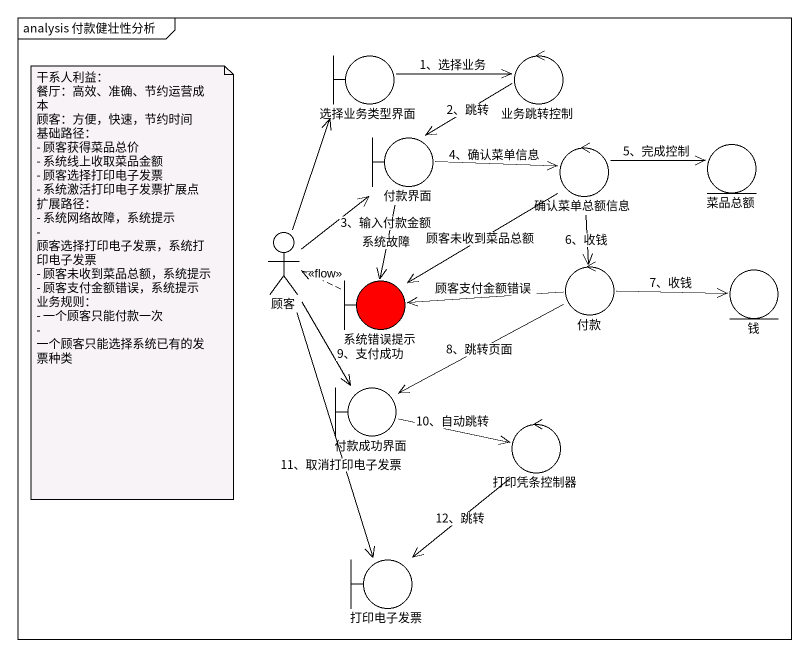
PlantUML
@startuml
mainframe analysis 付款健壮性分析
boundary 选择业务类型界面
control 业务跳转控制
boundary 付款界面
control 确认菜单总额信息
entity 菜品总额
actor 顾客
boundary 系统错误提示 #FF0000
control 付款
entity 钱
boundary 付款成功界面
control 打印凭条控制器
boundary 打印电子发票
选择业务类型界面 -right-> 业务跳转控制 : 1、选择业务
业务跳转控制 --> 付款界面 : 2、跳转
付款界面 -right-> 确认菜单总额信息 : 4、确认菜单信息
付款界面 --> 系统错误提示 : 系统故障
确认菜单总额信息 -right-> 菜品总额 : 5、完成控制
确认菜单总额信息 --> 系统错误提示 : 顾客未收到菜品总额
确认菜单总额信息 --> 付款 : 6、收钱
顾客 -up-> 选择业务类型界面
顾客 -up-> 付款界面 : 3、输入付款金额
顾客 --> 付款成功界面 : 9、支付成功
顾客 --> 打印电子发票 : 11、取消打印电子发票
系统错误提示 .left.> 顾客 : <<flow>>
付款 -left-> 系统错误提示 : 顾客支付金额错误
付款 -right-> 钱 : 7、收钱
付款 -left-> 付款成功界面 : 8、跳转页面
付款成功界面 -right-> 打印凭条控制器 : 10、自动跳转
打印凭条控制器 --> 打印电子发票 : 12、跳转
note as N1
  干系人利益：
  餐厅：高效、准确、节约运营成本
  顾客：方便，快速，节约时间
  基础路径：
  - 顾客获得菜品总价
  - 系统线上收取菜品金额
  - 顾客选择打印电子发票
  - 系统激活打印电子发票扩展点
  扩展路径：
  - 系统网络故障，系统提示
  - 顾客选择打印电子发票，系统打印电子发票
  - 顾客未收到菜品总额，系统提示
  - 顾客支付金额错误，系统提示
  业务规则：
  - 一个顾客只能付款一次
  - 一个顾客只能选择系统已有的发票种类
end note
@enduml
